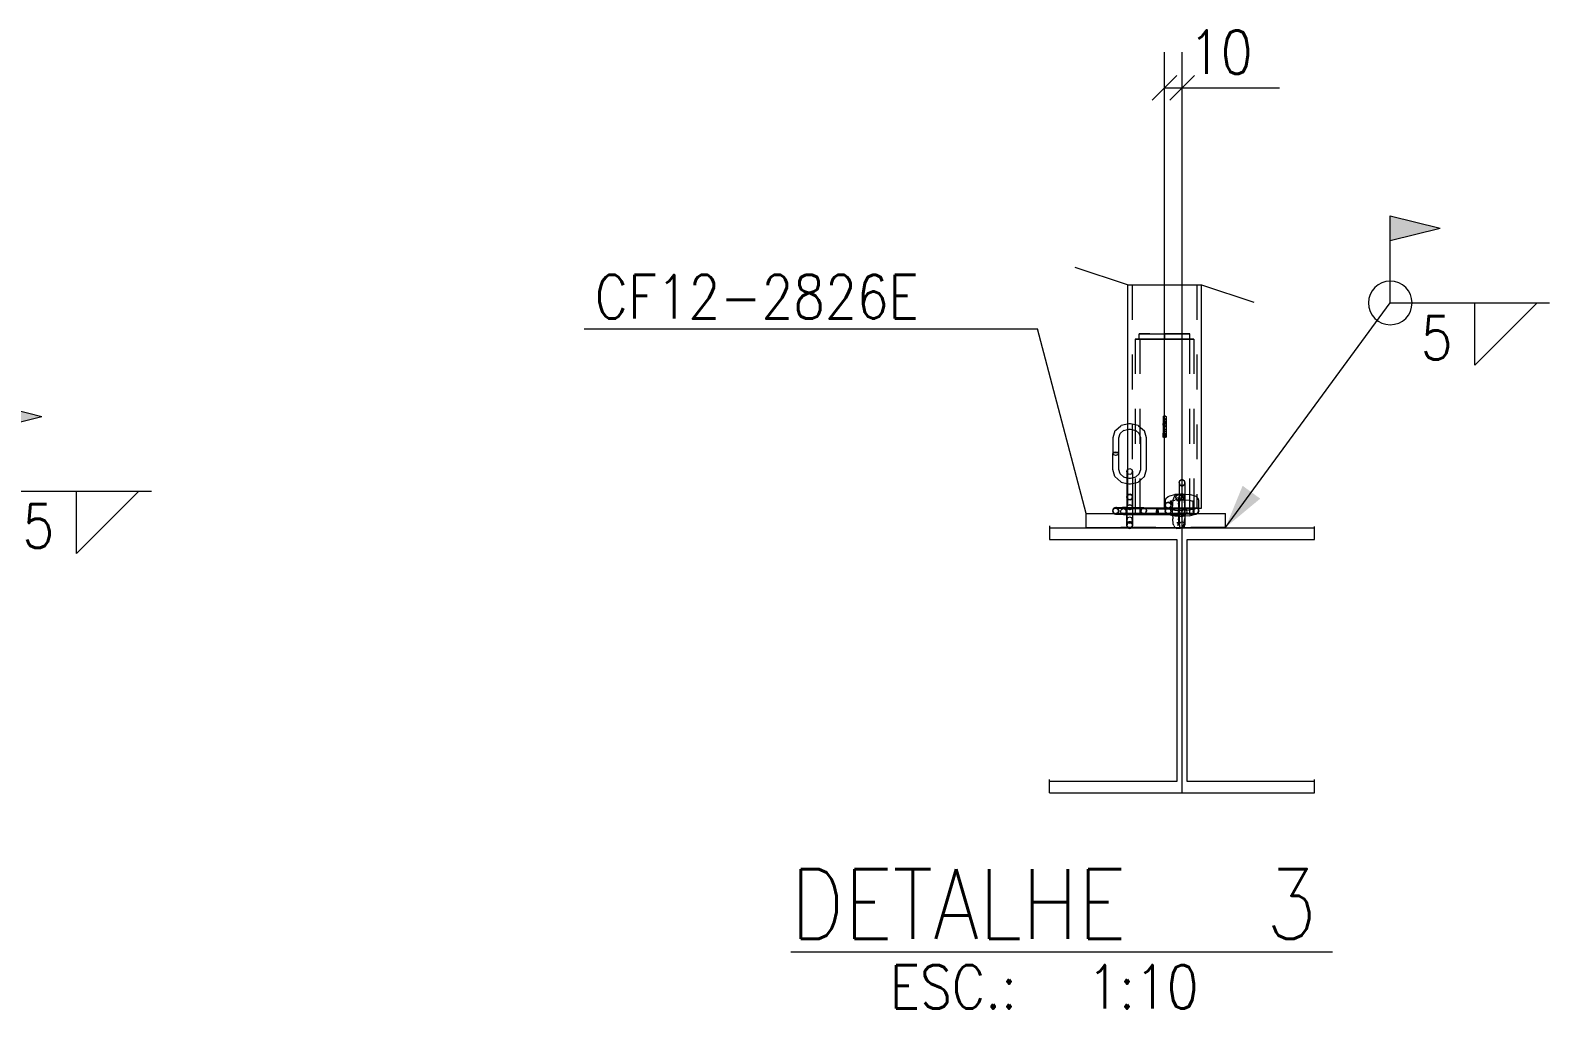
# Model space of a CAD drawing. Header units: millimetres. Extents: x -753 to 90, y 56274 to 56868.
# Drawn here: x -443.7 to -356.6, y 56395 to 56451.1 of the extents above; entities that cross this region are included whole.
import ezdxf

# ---------------------------------------------------------------- set-up
doc = ezdxf.new("R2010")
doc.units = ezdxf.units.MM
doc.linetypes.add('XKITLINE00', pattern=[0])
doc.linetypes.add('XKITLINE02', pattern=[4, 2, -2])
for name, color, linetype, lineweight in [('Cota', 4, 'Continuous', 0), ('Objeto gráfico', 3, 'Continuous', 0), ('Outro tipo de objeto', 7, 'Continuous', 0), ('Peça', 2, 'Continuous', 0), ('Solda', 1, 'Continuous', 0), ('Texto', 7, 'Continuous', 0)]:
    doc.layers.add(name, color=color, linetype=linetype, lineweight=lineweight)
doc.styles.add('ROMANS', font='romans__.ttf')

# ---------------------------------------------------------------- blocks, each defined once
blk = doc.blocks.new('*A2106')
at = {"layer": 'Peça', "color": 4, "linetype": 'XKITLINE00', "lineweight": 0}
for p, q in [((-383.182, 56423.421), (-381.585, 56423.421)), ((-383.182, 56423.411), (-383.182, 56423.421)), ((-383.182, 56423.411), (-383.182, 56423.421)), ((-383.182, 56423.411), (-381.563, 56423.411)), ((-383.182, 56422.611), (-383.182, 56423.411)), ((-376.789, 56423.411), (-375.182, 56423.411)), ((-376.767, 56423.421), (-375.182, 56423.421)), ((-375.182, 56423.411), (-375.182, 56423.421)), ((-375.182, 56423.411), (-375.182, 56423.421)), ((-375.182, 56422.611), (-375.182, 56423.411)), ((-383.182, 56422.611), (-380.802, 56422.611)), ((-380.562, 56422.611), (-378.101, 56422.611)), ((-377.63, 56422.611), (-375.182, 56422.611))]:
    blk.add_line(p, q, dxfattribs=at)
at = {"layer": 'Peça', "color": 7, "linetype": 'XKITLINE02', "lineweight": 0}
for p, q in [((-381.585, 56423.421), (-376.767, 56423.421)), ((-381.563, 56423.411), (-376.789, 56423.411)), ((-375.182, 56422.621), (-383.182, 56422.621)), ((-380.802, 56422.611), (-380.562, 56422.611)), ((-378.101, 56422.611), (-377.63, 56422.611))]:
    blk.add_line(p, q, dxfattribs=at)
blk = doc.blocks.new('*A2107')
at = {"layer": 'Peça', "color": 4, "linetype": 'XKITLINE00', "lineweight": 0}
for p, q in [((-380.803, 56436.528), (-380.803, 56428.555)), ((-376.563, 56423.717), (-376.563, 56436.528)), ((-380.803, 56428.227), (-380.803, 56425.939)), ((-379.793, 56423.715), (-379.494, 56423.714)), ((-379.494, 56423.714), (-378.683, 56423.714)), ((-378.683, 56423.714), (-378.652, 56423.714)), ((-376.712, 56423.716), (-376.563, 56423.717))]:
    blk.add_line(p, q, dxfattribs=at)
at = {"layer": 'Peça', "color": 7, "linetype": 'XKITLINE02', "lineweight": 0}
for p, q in [((-380.538, 56436.528), (-380.538, 56423.717)), ((-376.828, 56436.528), (-376.828, 56423.717)), ((-380.803, 56428.555), (-380.803, 56428.227)), ((-380.803, 56425.939), (-380.803, 56423.717)), ((-380.803, 56423.717), (-380.641, 56423.717)), ((-380.641, 56423.716), (-380.803, 56423.717)), ((-380.641, 56423.717), (-380.182, 56423.718)), ((-380.182, 56423.715), (-380.641, 56423.716)), ((-380.538, 56423.717), (-380.396, 56423.716)), ((-380.396, 56423.717), (-380.538, 56423.717)), ((-379.994, 56423.718), (-380.396, 56423.717)), ((-380.396, 56423.716), (-379.994, 56423.715)), ((-380.182, 56423.718), (-379.494, 56423.719)), ((-380.182, 56423.715), (-379.793, 56423.715)), ((-379.393, 56423.719), (-379.994, 56423.718)), ((-379.994, 56423.715), (-379.393, 56423.715)), ((-379.494, 56423.719), (-378.683, 56423.719)), ((-378.683, 56423.719), (-379.393, 56423.719)), ((-379.393, 56423.715), (-378.683, 56423.714)), ((-377.973, 56423.719), (-378.683, 56423.719)), ((-378.683, 56423.719), (-377.871, 56423.719)), ((-378.683, 56423.714), (-377.973, 56423.715)), ((-378.652, 56423.714), (-377.871, 56423.714)), ((-377.371, 56423.718), (-377.973, 56423.719)), ((-377.973, 56423.715), (-377.371, 56423.715)), ((-377.871, 56423.719), (-377.184, 56423.718)), ((-377.184, 56423.715), (-377.871, 56423.714)), ((-376.969, 56423.717), (-377.371, 56423.718)), ((-377.371, 56423.715), (-376.969, 56423.716)), ((-377.184, 56423.718), (-376.724, 56423.717)), ((-376.724, 56423.716), (-377.184, 56423.715)), ((-376.969, 56423.716), (-376.828, 56423.717)), ((-376.828, 56423.717), (-376.969, 56423.717)), ((-376.724, 56423.717), (-376.563, 56423.717)), ((-376.724, 56423.716), (-376.712, 56423.716))]:
    blk.add_line(p, q, dxfattribs=at)
blk = doc.blocks.new('*A2108')
at = {"layer": 'Peça', "color": 7, "linetype": 'XKITLINE02', "lineweight": 0}
for p, q in [((-380.142, 56433.417), (-380.367, 56433.416)), ((-380.367, 56433.416), (-380.367, 56423.417)), ((-380.367, 56433.416), (-380.142, 56433.415)), ((-379.535, 56433.418), (-380.142, 56433.417)), ((-380.142, 56433.415), (-379.525, 56433.415)), ((-380.107, 56433.416), (-379.916, 56433.417)), ((-380.107, 56433.416), (-380.107, 56423.417)), ((-379.916, 56433.416), (-380.107, 56433.416)), ((-379.916, 56433.417), (-379.395, 56433.418)), ((-379.395, 56433.415), (-379.916, 56433.416)), ((-378.682, 56433.418), (-379.525, 56433.418)), ((-379.525, 56433.415), (-379.494, 56433.415)), ((-379.494, 56433.415), (-378.682, 56433.415)), ((-379.395, 56433.418), (-378.682, 56433.418)), ((-378.682, 56433.415), (-379.395, 56433.415)), ((-378.682, 56433.418), (-377.97, 56433.418)), ((-377.84, 56433.418), (-378.682, 56433.418)), ((-377.97, 56433.415), (-378.682, 56433.415)), ((-378.682, 56433.415), (-377.84, 56433.415)), ((-377.97, 56433.418), (-377.448, 56433.417)), ((-377.448, 56433.416), (-377.97, 56433.415)), ((-377.223, 56433.417), (-377.84, 56433.418)), ((-377.84, 56433.415), (-377.223, 56433.415)), ((-377.448, 56433.417), (-377.257, 56433.416)), ((-377.257, 56433.416), (-377.448, 56433.416)), ((-377.257, 56433.416), (-377.257, 56423.417)), ((-376.997, 56433.416), (-377.223, 56433.417)), ((-377.223, 56433.415), (-377.184, 56433.416)), ((-377.184, 56433.416), (-376.997, 56433.416)), ((-376.997, 56433.416), (-376.997, 56423.417)), ((-380.367, 56423.417), (-380.142, 56423.418)), ((-380.142, 56423.416), (-380.367, 56423.417)), ((-380.142, 56423.418), (-379.525, 56423.418)), ((-379.525, 56423.415), (-380.142, 56423.416)), ((-380.107, 56423.417), (-379.916, 56423.416)), ((-379.916, 56423.417), (-380.107, 56423.417)), ((-379.395, 56423.418), (-379.916, 56423.417)), ((-379.916, 56423.416), (-379.395, 56423.415)), ((-379.525, 56423.418), (-378.682, 56423.419)), ((-378.682, 56423.415), (-379.525, 56423.415)), ((-378.682, 56423.418), (-379.395, 56423.418)), ((-379.395, 56423.415), (-378.682, 56423.415)), ((-378.682, 56423.419), (-377.84, 56423.418)), ((-377.97, 56423.418), (-378.682, 56423.418)), ((-378.682, 56423.415), (-377.97, 56423.415)), ((-377.84, 56423.415), (-378.682, 56423.415)), ((-377.448, 56423.417), (-377.97, 56423.418)), ((-377.97, 56423.415), (-377.448, 56423.416)), ((-377.84, 56423.418), (-377.223, 56423.418)), ((-377.223, 56423.416), (-377.84, 56423.415)), ((-377.448, 56423.416), (-377.257, 56423.417)), ((-377.257, 56423.417), (-377.448, 56423.417)), ((-377.223, 56423.418), (-376.997, 56423.417)), ((-376.997, 56423.417), (-377.223, 56423.416))]:
    blk.add_line(p, q, dxfattribs=at)
blk = doc.blocks.new('*A2109')
at = {"layer": 'Peça', "color": 7, "linetype": 'XKITLINE02', "lineweight": 0}
for p, q in [((-380.061, 56433.717), (-380.132, 56433.716)), ((-380.132, 56433.416), (-380.132, 56433.716)), ((-380.132, 56433.716), (-380.061, 56433.716)), ((-379.855, 56433.717), (-380.061, 56433.717)), ((-380.061, 56433.716), (-379.855, 56433.715)), ((-379.535, 56433.718), (-379.855, 56433.717)), ((-379.855, 56433.715), (-379.535, 56433.715)), ((-379.535, 56433.718), (-379.494, 56433.718)), ((-379.535, 56433.715), (-379.494, 56433.715)), ((-379.494, 56433.718), (-379.13, 56433.718)), ((-379.494, 56433.715), (-379.13, 56433.715)), ((-379.13, 56433.718), (-378.682, 56433.718)), ((-379.13, 56433.715), (-378.682, 56433.715)), ((-378.682, 56433.718), (-378.682, 56433.415)), ((-378.234, 56433.718), (-378.682, 56433.718)), ((-378.682, 56433.715), (-378.234, 56433.715)), ((-377.83, 56433.718), (-378.234, 56433.718)), ((-378.234, 56433.715), (-377.83, 56433.715)), ((-377.509, 56433.717), (-377.83, 56433.718)), ((-377.83, 56433.715), (-377.509, 56433.715)), ((-377.303, 56433.717), (-377.509, 56433.717)), ((-377.509, 56433.715), (-377.303, 56433.716)), ((-377.232, 56433.716), (-377.303, 56433.717)), ((-377.303, 56433.716), (-377.232, 56433.716)), ((-377.232, 56433.416), (-377.232, 56433.716)), ((-380.132, 56433.416), (-380.061, 56433.417)), ((-380.061, 56433.416), (-380.132, 56433.416)), ((-380.061, 56433.417), (-379.855, 56433.417)), ((-379.855, 56433.415), (-380.061, 56433.416)), ((-379.855, 56433.417), (-379.535, 56433.418)), ((-379.535, 56433.415), (-379.855, 56433.415)), ((-379.535, 56433.418), (-379.13, 56433.418)), ((-379.13, 56433.415), (-379.535, 56433.415)), ((-379.13, 56433.418), (-378.682, 56433.418)), ((-378.682, 56433.415), (-379.13, 56433.415)), ((-378.682, 56433.418), (-378.234, 56433.418)), ((-378.234, 56433.415), (-378.682, 56433.415)), ((-378.234, 56433.418), (-377.83, 56433.418)), ((-377.83, 56433.415), (-378.234, 56433.415)), ((-377.83, 56433.418), (-377.509, 56433.417)), ((-377.509, 56433.415), (-377.83, 56433.415)), ((-377.509, 56433.417), (-377.303, 56433.417)), ((-377.303, 56433.416), (-377.509, 56433.415)), ((-377.303, 56433.417), (-377.232, 56433.416)), ((-377.232, 56433.416), (-377.303, 56433.416))]:
    blk.add_line(p, q, dxfattribs=at)
blk = doc.blocks.new('*A2110')
at = {"layer": 'Peça', "color": 4, "linetype": 'XKITLINE00', "lineweight": 0}
for p, q in [((-378.769, 56428.976), (-378.682, 56429.03)), ((-378.769, 56428.976), (-378.769, 56428.015)), ((-378.769, 56428.811), (-378.682, 56428.849)), ((-378.769, 56428.413), (-378.682, 56428.413)), ((-378.682, 56429.03), (-378.596, 56428.976)), ((-378.682, 56428.849), (-378.596, 56428.811)), ((-378.682, 56428.413), (-378.596, 56428.413)), ((-378.596, 56428.976), (-378.596, 56428.015)), ((-378.769, 56427.972), (-378.769, 56428.015)), ((-378.769, 56428.015), (-378.682, 56427.977)), ((-378.769, 56427.894), (-378.769, 56427.972)), ((-378.769, 56427.894), (-378.769, 56427.851)), ((-378.769, 56427.851), (-378.682, 56427.797)), ((-378.596, 56428.015), (-378.682, 56427.977)), ((-378.596, 56427.851), (-378.682, 56427.797)), ((-378.596, 56427.972), (-378.596, 56428.015)), ((-378.596, 56427.894), (-378.596, 56427.972)), ((-378.596, 56427.894), (-378.596, 56427.851))]:
    blk.add_line(p, q, dxfattribs=at)
at = {"layer": 'Peça', "color": 7, "linetype": 'XKITLINE02', "lineweight": 0}
for p, q in [((-378.769, 56428.867), (-378.682, 56428.813)), ((-378.769, 56428.811), (-378.682, 56428.85)), ((-378.769, 56428.735), (-378.682, 56428.697)), ((-378.682, 56428.696), (-378.769, 56428.734)), ((-378.769, 56428.564), (-378.682, 56428.614)), ((-378.682, 56428.414), (-378.769, 56428.464)), ((-378.769, 56428.37), (-378.682, 56428.42)), ((-378.682, 56428.414), (-378.769, 56428.364)), ((-378.682, 56428.413), (-378.769, 56428.413)), ((-378.682, 56428.813), (-378.608, 56428.86)), ((-378.682, 56428.85), (-378.596, 56428.811)), ((-378.596, 56428.734), (-378.682, 56428.696)), ((-378.682, 56428.697), (-378.638, 56428.716)), ((-378.682, 56428.614), (-378.596, 56428.564)), ((-378.596, 56428.464), (-378.682, 56428.414)), ((-378.596, 56428.37), (-378.682, 56428.42)), ((-378.596, 56428.364), (-378.682, 56428.414)), ((-378.596, 56428.413), (-378.682, 56428.413)), ((-378.638, 56428.716), (-378.596, 56428.735)), ((-378.608, 56428.86), (-378.596, 56428.867)), ((-378.769, 56428.37), (-378.769, 56428.37)), ((-378.769, 56428.364), (-378.769, 56428.37)), ((-378.769, 56428.364), (-378.769, 56428.364)), ((-378.769, 56428.27), (-378.682, 56428.22)), ((-378.769, 56428.264), (-378.682, 56428.214)), ((-378.682, 56428.13), (-378.769, 56428.092)), ((-378.769, 56428.093), (-378.729, 56428.11)), ((-378.769, 56428.016), (-378.682, 56427.978)), ((-378.769, 56428.015), (-378.769, 56427.894)), ((-378.769, 56427.959), (-378.716, 56427.992)), ((-378.769, 56427.878), (-378.682, 56427.921)), ((-378.769, 56427.793), (-378.769, 56427.878)), ((-378.769, 56427.793), (-378.769, 56427.851)), ((-378.682, 56427.751), (-378.769, 56427.793)), ((-378.729, 56428.11), (-378.682, 56428.131)), ((-378.716, 56427.992), (-378.682, 56428.013)), ((-378.682, 56428.22), (-378.596, 56428.27)), ((-378.682, 56428.214), (-378.596, 56428.264)), ((-378.682, 56428.131), (-378.596, 56428.093)), ((-378.596, 56428.092), (-378.682, 56428.13)), ((-378.682, 56427.978), (-378.596, 56428.016)), ((-378.682, 56428.013), (-378.596, 56427.959)), ((-378.682, 56427.921), (-378.596, 56427.878)), ((-378.596, 56427.793), (-378.682, 56427.751)), ((-378.596, 56428.37), (-378.596, 56428.37)), ((-378.596, 56428.364), (-378.596, 56428.37)), ((-378.596, 56428.364), (-378.596, 56428.364)), ((-378.596, 56428.015), (-378.596, 56427.894)), ((-378.596, 56427.878), (-378.596, 56427.793)), ((-378.596, 56427.793), (-378.596, 56427.851))]:
    blk.add_line(p, q, dxfattribs=at)
for start, end in [(90, 270), (270, 90)]:
    blk.add_arc((-378.682, 56428.521), 0.1, start, end, dxfattribs=at)
blk = doc.blocks.new('*A2111')
at = {"layer": 'Peça', "color": 7, "linetype": 'XKITLINE02', "lineweight": 0}
for p, q in [((-381.485, 56428.19), (-381.187, 56428.449)), ((-381.187, 56428.449), (-381.162, 56428.471)), ((-380.202, 56428.471), (-380.177, 56428.449)), ((-380.177, 56428.449), (-379.837, 56428.153)), ((-381.528, 56428.153), (-381.485, 56428.19)), ((-381.042, 56428.171), (-381.017, 56428.193)), ((-380.322, 56428.171), (-380.347, 56428.193)), ((-381.602, 56426.775), (-381.652, 56426.834)), ((-381.602, 56426.792), (-381.645, 56426.843)), ((-381.602, 56426.792), (-381.482, 56426.768)), ((-381.482, 56426.75), (-381.602, 56426.775)), ((-381.482, 56426.768), (-381.362, 56426.792)), ((-381.362, 56426.775), (-381.482, 56426.75)), ((-381.362, 56426.792), (-381.32, 56426.843)), ((-381.312, 56426.834), (-381.362, 56426.775)), ((-380.802, 56425.699), (-380.852, 56425.819)), ((-380.852, 56425.819), (-380.852, 56425.753)), ((-380.562, 56425.699), (-380.512, 56425.819)), ((-380.512, 56425.819), (-380.512, 56425.753)), ((-381.233, 56425.681), (-381.017, 56425.493)), ((-381.042, 56425.514), (-381.017, 56425.493)), ((-380.852, 56425.753), (-380.852, 56425.682)), ((-380.852, 56425.47), (-380.722, 56425.44)), ((-380.852, 56425.142), (-380.722, 56425.112)), ((-380.682, 56425.65), (-380.802, 56425.699)), ((-380.722, 56425.44), (-380.682, 56425.44)), ((-380.722, 56425.112), (-380.682, 56425.112)), ((-380.562, 56425.699), (-380.682, 56425.65)), ((-380.682, 56425.44), (-380.642, 56425.44)), ((-380.682, 56425.112), (-380.642, 56425.112)), ((-380.642, 56425.44), (-380.562, 56425.458)), ((-380.642, 56425.112), (-380.562, 56425.131)), ((-380.562, 56425.458), (-380.512, 56425.47)), ((-380.562, 56425.131), (-380.512, 56425.142)), ((-380.512, 56425.753), (-380.512, 56425.682)), ((-380.131, 56425.681), (-380.347, 56425.493)), ((-380.347, 56425.493), (-380.322, 56425.514)), ((-377.852, 56425.079), (-377.852, 56425.064)), ((-377.851, 56425.176), (-377.802, 56425.058)), ((-377.682, 56425.008), (-377.802, 56425.058)), ((-377.562, 56425.058), (-377.682, 56425.008)), ((-377.513, 56425.176), (-377.562, 56425.058)), ((-377.512, 56425.079), (-377.512, 56425.064)), ((-380.827, 56424.314), (-380.85, 56424.37)), ((-380.85, 56424.336), (-380.802, 56424.222)), ((-380.802, 56424.255), (-380.827, 56424.314)), ((-380.682, 56424.205), (-380.802, 56424.255)), ((-380.682, 56424.172), (-380.802, 56424.222)), ((-380.562, 56424.255), (-380.682, 56424.205)), ((-380.562, 56424.222), (-380.682, 56424.172)), ((-380.562, 56424.255), (-380.538, 56424.314)), ((-380.562, 56424.222), (-380.538, 56424.28)), ((-380.538, 56424.314), (-380.515, 56424.37)), ((-380.538, 56424.28), (-380.515, 56424.336)), ((-378.283, 56424.127), (-378.38, 56424.101)), ((-378.38, 56424.101), (-378.312, 56424.122)), ((-378.362, 56424.049), (-378.312, 56424.165)), ((-378.362, 56424.049), (-378.312, 56424.098)), ((-378.312, 56424.122), (-378.276, 56424.133)), ((-378.196, 56424.15), (-378.163, 56424.159)), ((-378.163, 56424.159), (-378.102, 56424.175)), ((-377.722, 56424.201), (-378.102, 56424.175)), ((-378.041, 56424.331), (-377.992, 56424.451)), ((-377.992, 56424.211), (-378.041, 56424.331)), ((-378.039, 56424.331), (-378.03, 56424.353)), ((-378.039, 56424.331), (-377.99, 56424.211)), ((-378.03, 56424.353), (-377.99, 56424.452)), ((-377.992, 56424.451), (-377.872, 56424.501)), ((-377.872, 56424.161), (-377.992, 56424.211)), ((-377.99, 56424.452), (-377.932, 56424.476)), ((-377.99, 56424.211), (-377.918, 56424.181)), ((-377.98, 56424.156), (-377.921, 56424.18)), ((-377.98, 56424.156), (-377.924, 56424.159)), ((-377.932, 56424.476), (-377.87, 56424.501)), ((-377.892, 56424.237), (-377.931, 56424.337)), ((-377.931, 56424.337), (-377.882, 56424.216)), ((-377.924, 56424.159), (-377.872, 56424.161)), ((-377.921, 56424.18), (-377.86, 56424.206)), ((-377.918, 56424.181), (-377.87, 56424.161)), ((-377.87, 56424.032), (-377.892, 56424.237)), ((-377.882, 56424.216), (-377.81, 56424.186)), ((-377.872, 56424.161), (-377.856, 56424.168)), ((-377.87, 56424.161), (-377.856, 56424.167)), ((-377.87, 56424.161), (-377.857, 56424.162)), ((-377.86, 56424.206), (-377.811, 56424.326)), ((-377.852, 56424.802), (-377.852, 56424.784)), ((-377.802, 56424.524), (-377.852, 56424.52)), ((-377.852, 56424.502), (-377.852, 56422.76)), ((-377.852, 56424.37), (-377.82, 56424.448)), ((-377.852, 56424.37), (-377.802, 56424.25)), ((-377.82, 56424.448), (-377.802, 56424.491)), ((-377.81, 56424.186), (-377.762, 56424.167)), ((-377.802, 56424.524), (-377.722, 56424.529)), ((-377.802, 56424.491), (-377.763, 56424.507)), ((-377.802, 56424.25), (-377.682, 56424.2)), ((-377.75, 56424.211), (-377.753, 56424.21)), ((-377.722, 56424.529), (-377.682, 56424.529)), ((-377.722, 56424.201), (-377.679, 56424.201)), ((-377.682, 56424.529), (-377.642, 56424.529)), ((-377.682, 56424.2), (-377.562, 56424.25)), ((-377.679, 56424.201), (-377.642, 56424.201)), ((-377.642, 56424.529), (-377.562, 56424.524)), ((-377.642, 56424.201), (-377.548, 56424.195)), ((-377.562, 56424.524), (-377.512, 56424.52)), ((-377.513, 56424.368), (-377.562, 56424.25)), ((-377.548, 56424.195), (-377.512, 56424.192)), ((-377.512, 56424.37), (-377.512, 56424.365)), ((-377.512, 56424.271), (-377.512, 56424.36)), ((-377.512, 56424.271), (-377.512, 56424.256)), ((-377.088, 56424.133), (-377.031, 56424.116)), ((-377.082, 56424.127), (-377.03, 56424.113)), ((-377.002, 56424.049), (-377.052, 56424.165)), ((-377.052, 56424.098), (-377.002, 56424.049)), ((-377.031, 56424.116), (-376.984, 56424.101)), ((-377.03, 56424.113), (-376.984, 56424.101)), ((-381.646, 56423.567), (-381.602, 56423.461)), ((-381.602, 56423.461), (-381.482, 56423.412)), ((-381.482, 56423.752), (-381.362, 56423.702)), ((-381.482, 56423.718), (-381.425, 56423.694)), ((-381.482, 56423.422), (-381.395, 56423.459)), ((-381.482, 56423.389), (-381.395, 56423.425)), ((-381.482, 56423.422), (-381.38, 56423.424)), ((-381.482, 56423.412), (-381.417, 56423.41)), ((-381.482, 56423.389), (-381.41, 56423.39)), ((-381.425, 56423.694), (-381.362, 56423.668)), ((-381.417, 56423.41), (-381.38, 56423.41)), ((-381.41, 56423.39), (-381.38, 56423.391)), ((-381.395, 56423.459), (-381.362, 56423.472)), ((-381.395, 56423.425), (-381.362, 56423.438)), ((-381.102, 56423.426), (-381.38, 56423.424)), ((-381.38, 56423.41), (-381.102, 56423.408)), ((-381.102, 56423.392), (-381.38, 56423.391)), ((-381.362, 56423.702), (-381.312, 56423.582)), ((-381.362, 56423.668), (-381.312, 56423.548)), ((-381.312, 56423.592), (-381.362, 56423.472)), ((-381.312, 56423.559), (-381.362, 56423.438)), ((-381.312, 56423.587), (-381.312, 56423.592)), ((-381.312, 56423.582), (-381.312, 56423.587)), ((-381.312, 56423.553), (-381.312, 56423.559)), ((-381.312, 56423.548), (-381.312, 56423.553)), ((-381.102, 56423.426), (-380.722, 56423.426)), ((-381.102, 56423.408), (-380.722, 56423.408)), ((-381.102, 56423.392), (-380.722, 56423.393)), ((-381.081, 56423.374), (-380.722, 56423.374)), ((-381.044, 56423.358), (-380.927, 56423.408)), ((-381.042, 56423.698), (-380.926, 56423.648)), ((-381.023, 56423.358), (-380.847, 56423.358)), ((-381.022, 56423.698), (-380.846, 56423.698)), ((-380.879, 56423.528), (-380.927, 56423.408)), ((-380.926, 56423.648), (-380.879, 56423.528)), ((-380.852, 56423.947), (-380.852, 56423.108)), ((-380.802, 56423.88), (-380.852, 56423.781)), ((-380.852, 56423.77), (-380.802, 56423.868)), ((-380.852, 56423.781), (-380.802, 56423.683)), ((-380.802, 56423.672), (-380.852, 56423.77)), ((-380.802, 56423.766), (-380.852, 56423.766)), ((-380.852, 56423.748), (-380.802, 56423.748)), ((-380.802, 56423.732), (-380.852, 56423.732)), ((-380.852, 56423.714), (-380.802, 56423.714)), ((-380.852, 56423.698), (-380.852, 56423.586)), ((-380.802, 56423.158), (-380.852, 56423.038)), ((-380.847, 56423.358), (-380.506, 56423.356)), ((-380.846, 56423.698), (-380.505, 56423.696)), ((-380.682, 56423.92), (-380.802, 56423.88)), ((-380.802, 56423.868), (-380.682, 56423.909)), ((-380.802, 56423.766), (-380.722, 56423.766)), ((-380.802, 56423.748), (-380.722, 56423.748)), ((-380.802, 56423.732), (-380.722, 56423.733)), ((-380.802, 56423.714), (-380.722, 56423.714)), ((-380.802, 56423.683), (-380.682, 56423.643)), ((-380.682, 56423.631), (-380.802, 56423.672)), ((-380.682, 56423.207), (-380.802, 56423.158)), ((-380.722, 56423.766), (-380.642, 56423.766)), ((-380.722, 56423.748), (-380.642, 56423.748)), ((-380.722, 56423.733), (-380.642, 56423.733)), ((-380.722, 56423.714), (-380.682, 56423.714)), ((-380.722, 56423.426), (-380.642, 56423.426)), ((-380.722, 56423.408), (-380.642, 56423.408)), ((-380.722, 56423.393), (-380.642, 56423.393)), ((-380.722, 56423.374), (-380.642, 56423.374)), ((-380.562, 56423.88), (-380.682, 56423.92)), ((-380.682, 56423.909), (-380.562, 56423.868)), ((-380.682, 56423.714), (-380.642, 56423.714)), ((-380.682, 56423.643), (-380.562, 56423.683)), ((-380.562, 56423.672), (-380.682, 56423.631)), ((-380.562, 56423.158), (-380.682, 56423.207)), ((-380.642, 56423.766), (-380.562, 56423.766)), ((-380.642, 56423.748), (-380.562, 56423.748)), ((-380.642, 56423.733), (-380.562, 56423.732)), ((-380.642, 56423.714), (-380.562, 56423.714)), ((-380.642, 56423.426), (-380.262, 56423.426)), ((-380.262, 56423.408), (-380.642, 56423.408)), ((-380.642, 56423.393), (-380.262, 56423.392)), ((-380.262, 56423.374), (-380.642, 56423.374)), ((-380.512, 56423.781), (-380.562, 56423.88)), ((-380.562, 56423.868), (-380.512, 56423.77)), ((-380.512, 56423.77), (-380.562, 56423.672)), ((-380.562, 56423.766), (-380.512, 56423.766)), ((-380.562, 56423.748), (-380.512, 56423.748)), ((-380.562, 56423.683), (-380.529, 56423.748)), ((-380.562, 56423.732), (-380.512, 56423.732)), ((-380.562, 56423.714), (-380.512, 56423.714)), ((-380.512, 56423.038), (-380.562, 56423.158)), ((-380.529, 56423.748), (-380.512, 56423.781)), ((-380.512, 56423.696), (-380.512, 56423.356)), ((-380.506, 56423.356), (-379.097, 56423.351)), ((-380.505, 56423.696), (-379.096, 56423.691)), ((-380.262, 56423.426), (-379.984, 56423.424)), ((-379.984, 56423.41), (-380.262, 56423.408)), ((-380.262, 56423.392), (-379.984, 56423.391)), ((-380.262, 56423.374), (-379.984, 56423.376)), ((-380.002, 56423.702), (-380.052, 56423.582)), ((-380.002, 56423.668), (-380.052, 56423.548)), ((-380.002, 56423.472), (-380.052, 56423.592)), ((-380.052, 56423.592), (-380.052, 56423.582)), ((-380.002, 56423.438), (-380.052, 56423.559)), ((-380.052, 56423.559), (-380.052, 56423.548)), ((-380.002, 56423.702), (-379.939, 56423.728)), ((-379.882, 56423.718), (-380.002, 56423.668)), ((-380.002, 56423.472), (-379.922, 56423.439)), ((-380.002, 56423.438), (-379.922, 56423.405)), ((-379.984, 56423.424), (-379.882, 56423.422)), ((-379.984, 56423.41), (-379.882, 56423.412)), ((-379.984, 56423.391), (-379.882, 56423.389)), ((-379.984, 56423.376), (-379.882, 56423.378)), ((-379.939, 56423.728), (-379.882, 56423.752)), ((-379.922, 56423.439), (-379.882, 56423.422)), ((-379.922, 56423.405), (-379.882, 56423.389)), ((-379.882, 56423.412), (-379.762, 56423.461)), ((-379.882, 56423.378), (-379.762, 56423.428)), ((-379.798, 56423.694), (-379.762, 56423.679)), ((-379.762, 56423.679), (-379.712, 56423.559)), ((-379.762, 56423.461), (-379.712, 56423.582)), ((-379.762, 56423.428), (-379.712, 56423.548)), ((-379.754, 56423.693), (-379.712, 56423.592)), ((-379.712, 56423.592), (-379.712, 56423.582)), ((-379.712, 56423.559), (-379.712, 56423.548)), ((-379.141, 56423.521), (-379.127, 56423.641)), ((-379.128, 56423.401), (-379.141, 56423.521)), ((-379.097, 56423.351), (-379.128, 56423.401)), ((-379.127, 56423.641), (-379.096, 56423.691)), ((-379.108, 56423.641), (-379.121, 56423.521)), ((-379.121, 56423.521), (-379.109, 56423.401)), ((-379.088, 56423.366), (-379.109, 56423.401)), ((-379.108, 56423.641), (-379.086, 56423.675)), ((-379.078, 56423.351), (-378.497, 56423.349)), ((-379.077, 56423.691), (-378.496, 56423.688)), ((-378.602, 56423.772), (-378.652, 56423.888)), ((-378.652, 56423.616), (-378.652, 56423.689)), ((-378.602, 56423.674), (-378.652, 56423.554)), ((-378.637, 56423.58), (-378.652, 56423.616)), ((-378.652, 56423.554), (-378.652, 56423.548)), ((-378.652, 56423.543), (-378.652, 56423.548)), ((-378.602, 56423.423), (-378.652, 56423.543)), ((-378.651, 56423.89), (-378.602, 56423.777)), ((-378.602, 56423.5), (-378.637, 56423.58)), ((-378.602, 56423.777), (-378.482, 56423.729)), ((-378.482, 56423.724), (-378.602, 56423.772)), ((-378.602, 56423.674), (-378.566, 56423.689)), ((-378.602, 56423.5), (-378.485, 56423.384)), ((-378.602, 56423.423), (-378.482, 56423.373)), ((-378.497, 56423.349), (-378.104, 56423.347)), ((-378.496, 56423.688), (-378.188, 56423.687)), ((-378.485, 56423.384), (-378.38, 56423.352)), ((-378.362, 56423.772), (-378.482, 56423.724)), ((-378.482, 56423.729), (-378.419, 56423.755)), ((-378.362, 56423.663), (-378.482, 56423.713)), ((-378.482, 56423.384), (-378.447, 56423.398)), ((-378.482, 56423.384), (-378.38, 56423.386)), ((-378.482, 56423.373), (-378.38, 56423.371)), ((-378.447, 56423.398), (-378.362, 56423.433)), ((-378.419, 56423.755), (-378.362, 56423.777)), ((-378.38, 56423.68), (-378.102, 56423.606)), ((-378.276, 56423.648), (-378.38, 56423.68)), ((-378.38, 56423.386), (-378.102, 56423.387)), ((-378.38, 56423.371), (-378.102, 56423.369)), ((-378.38, 56423.352), (-378.365, 56423.348)), ((-378.313, 56423.89), (-378.362, 56423.777)), ((-378.312, 56423.888), (-378.362, 56423.772)), ((-378.312, 56423.616), (-378.362, 56423.732)), ((-378.312, 56423.543), (-378.362, 56423.663)), ((-378.362, 56423.433), (-378.312, 56423.554)), ((-378.356, 56423.726), (-378.332, 56423.702)), ((-378.332, 56423.702), (-378.276, 56423.648)), ((-378.312, 56423.693), (-378.312, 56423.726)), ((-378.312, 56423.616), (-378.312, 56423.693)), ((-378.312, 56423.554), (-378.312, 56423.548)), ((-378.312, 56423.543), (-378.312, 56423.548)), ((-378.228, 56423.562), (-378.226, 56423.637)), ((-378.228, 56423.482), (-378.228, 56423.562)), ((-378.226, 56423.397), (-378.228, 56423.482)), ((-378.226, 56423.637), (-378.225, 56423.687)), ((-378.226, 56423.397), (-378.224, 56423.347)), ((-378.224, 56423.71), (-378.187, 56423.71)), ((-378.186, 56423.727), (-378.223, 56423.726)), ((-378.223, 56423.31), (-378.102, 56423.278)), ((-378.188, 56423.687), (-377.762, 56423.686)), ((-378.187, 56423.71), (-378.102, 56423.709)), ((-378.186, 56423.727), (-378.102, 56423.727)), ((-378.104, 56423.347), (-378.073, 56423.347)), ((-377.885, 56423.727), (-378.102, 56423.727)), ((-378.102, 56423.709), (-377.886, 56423.709)), ((-378.102, 56423.606), (-377.722, 56423.58)), ((-378.102, 56423.387), (-377.722, 56423.388)), ((-378.102, 56423.369), (-377.722, 56423.369)), ((-378.102, 56423.278), (-377.884, 56423.263)), ((-378.073, 56423.347), (-377.763, 56423.346)), ((-377.886, 56423.686), (-377.89, 56423.562)), ((-377.89, 56423.482), (-377.89, 56423.562)), ((-377.887, 56423.396), (-377.89, 56423.482)), ((-377.887, 56423.396), (-377.886, 56423.346)), ((-377.858, 56423.261), (-377.802, 56423.257)), ((-377.856, 56423.727), (-377.722, 56423.728)), ((-377.854, 56423.417), (-377.856, 56423.346)), ((-377.855, 56423.709), (-377.852, 56423.581)), ((-377.854, 56423.417), (-377.852, 56423.501)), ((-377.802, 56423.688), (-377.852, 56423.568)), ((-377.852, 56423.538), (-377.852, 56423.581)), ((-377.852, 56423.568), (-377.802, 56423.447)), ((-377.852, 56423.501), (-377.852, 56423.538)), ((-377.682, 56423.738), (-377.802, 56423.688)), ((-377.802, 56423.447), (-377.682, 56423.398)), ((-377.802, 56423.257), (-377.722, 56423.252)), ((-377.763, 56423.346), (-377.546, 56423.345)), ((-377.762, 56423.686), (-377.544, 56423.685)), ((-377.722, 56423.728), (-377.682, 56423.728)), ((-377.722, 56423.58), (-377.642, 56423.58)), ((-377.722, 56423.388), (-377.642, 56423.388)), ((-377.722, 56423.369), (-377.642, 56423.369)), ((-377.642, 56423.252), (-377.722, 56423.252)), ((-377.661, 56423.635), (-377.709, 56423.515)), ((-377.709, 56423.515), (-377.662, 56423.395)), ((-377.562, 56423.688), (-377.682, 56423.738)), ((-377.682, 56423.728), (-377.642, 56423.728)), ((-377.682, 56423.398), (-377.562, 56423.447)), ((-377.662, 56423.395), (-377.546, 56423.345)), ((-377.544, 56423.685), (-377.661, 56423.635)), ((-377.642, 56423.728), (-377.562, 56423.727)), ((-377.262, 56423.606), (-377.642, 56423.58)), ((-377.642, 56423.388), (-377.262, 56423.387)), ((-377.642, 56423.369), (-377.601, 56423.369)), ((-377.512, 56423.261), (-377.642, 56423.252)), ((-377.488, 56423.369), (-377.601, 56423.369)), ((-377.562, 56423.727), (-377.512, 56423.727)), ((-377.512, 56423.568), (-377.562, 56423.688)), ((-377.562, 56423.447), (-377.512, 56423.568)), ((-377.516, 56423.672), (-377.517, 56423.709)), ((-377.516, 56423.394), (-377.517, 56423.357)), ((-377.514, 56423.581), (-377.516, 56423.672)), ((-377.516, 56423.394), (-377.514, 56423.501)), ((-377.514, 56423.538), (-377.514, 56423.581)), ((-377.514, 56423.501), (-377.514, 56423.538)), ((-377.512, 56423.671), (-377.512, 56423.709)), ((-377.512, 56423.709), (-377.512, 56423.394)), ((-377.512, 56423.596), (-377.512, 56423.671)), ((-377.512, 56423.516), (-377.512, 56423.596)), ((-377.512, 56423.359), (-377.512, 56423.418)), ((-377.512, 56423.394), (-377.512, 56423.359)), ((-376.984, 56423.68), (-377.262, 56423.606)), ((-377.262, 56423.387), (-377.241, 56423.387)), ((-377.241, 56423.387), (-376.984, 56423.386)), ((-377.088, 56423.648), (-377.033, 56423.702)), ((-377.088, 56423.648), (-377.002, 56423.674)), ((-377.002, 56423.732), (-377.052, 56423.616)), ((-377.052, 56423.693), (-377.052, 56423.726)), ((-377.052, 56423.616), (-377.052, 56423.693)), ((-377.002, 56423.663), (-377.052, 56423.543)), ((-377.002, 56423.433), (-377.052, 56423.554)), ((-377.052, 56423.543), (-377.052, 56423.554)), ((-377.033, 56423.702), (-377.009, 56423.726)), ((-377.002, 56423.663), (-376.939, 56423.689)), ((-377.002, 56423.674), (-376.984, 56423.68)), ((-377.002, 56423.433), (-376.922, 56423.4)), ((-376.984, 56423.386), (-376.954, 56423.385)), ((-376.954, 56423.385), (-376.882, 56423.384)), ((-376.939, 56423.689), (-376.882, 56423.713)), ((-376.922, 56423.4), (-376.882, 56423.384)), ((-376.919, 56423.372), (-376.88, 56423.384)), ((-376.88, 56423.384), (-376.762, 56423.5)), ((-376.762, 56423.5), (-376.744, 56423.542)), ((-376.744, 56423.542), (-376.728, 56423.58)), ((-380.852, 56423.038), (-380.852, 56423.105)), ((-380.802, 56422.919), (-380.852, 56423.038)), ((-380.852, 56422.765), (-380.802, 56422.885)), ((-380.802, 56422.851), (-380.852, 56422.731)), ((-380.852, 56422.831), (-380.852, 56422.742)), ((-380.802, 56422.644), (-380.852, 56422.765)), ((-380.852, 56422.736), (-380.852, 56422.742)), ((-380.802, 56422.885), (-380.682, 56422.935)), ((-380.802, 56422.919), (-380.682, 56422.869)), ((-380.682, 56422.901), (-380.802, 56422.851)), ((-380.682, 56422.595), (-380.802, 56422.644)), ((-380.758, 56422.592), (-380.682, 56422.561)), ((-380.682, 56422.935), (-380.562, 56422.885)), ((-380.682, 56422.869), (-380.562, 56422.919)), ((-380.682, 56422.901), (-380.562, 56422.851)), ((-380.562, 56422.644), (-380.682, 56422.595)), ((-380.682, 56422.561), (-380.606, 56422.592)), ((-380.562, 56422.919), (-380.512, 56423.038)), ((-380.562, 56422.885), (-380.512, 56422.765)), ((-380.562, 56422.851), (-380.512, 56422.731)), ((-380.512, 56422.765), (-380.562, 56422.644)), ((-380.512, 56423.038), (-380.512, 56423.105)), ((-378.148, 56422.726), (-378.188, 56422.826)), ((-378.148, 56422.726), (-378.099, 56422.606)), ((-378.067, 56422.592), (-377.979, 56422.556)), ((-377.979, 56422.896), (-377.924, 56422.899)), ((-377.979, 56422.896), (-377.921, 56422.872)), ((-377.979, 56422.556), (-377.762, 56422.567)), ((-377.931, 56422.737), (-377.881, 56422.857)), ((-377.931, 56422.737), (-377.912, 56422.785)), ((-377.924, 56422.899), (-377.858, 56422.902)), ((-377.921, 56422.872), (-377.86, 56422.846)), ((-377.912, 56422.785), (-377.891, 56422.841)), ((-377.891, 56422.841), (-377.885, 56422.901)), ((-377.871, 56423.03), (-377.885, 56422.901)), ((-377.881, 56422.857), (-377.762, 56422.907)), ((-377.81, 56422.726), (-377.86, 56422.846)), ((-377.852, 56422.859), (-377.852, 56422.902)), ((-377.852, 56422.846), (-377.852, 56422.859)), ((-377.852, 56422.76), (-377.816, 56422.848)), ((-377.852, 56422.76), (-377.852, 56422.846)), ((-377.852, 56422.76), (-377.802, 56422.639)), ((-377.816, 56422.848), (-377.802, 56422.88)), ((-377.682, 56422.93), (-377.802, 56422.88)), ((-377.802, 56422.639), (-377.736, 56422.612)), ((-377.762, 56422.567), (-377.7, 56422.592)), ((-377.736, 56422.612), (-377.695, 56422.595)), ((-377.689, 56422.592), (-377.682, 56422.59)), ((-377.562, 56422.88), (-377.682, 56422.93)), ((-377.682, 56422.59), (-377.675, 56422.592)), ((-377.512, 56422.76), (-377.562, 56422.88))]:
    blk.add_line(p, q, dxfattribs=at)
at = {"layer": 'Peça', "color": 4, "linetype": 'XKITLINE00', "lineweight": 0}
for p, q in [((-381.162, 56428.471), (-380.722, 56428.574)), ((-380.722, 56428.574), (-380.642, 56428.574)), ((-380.642, 56428.574), (-380.202, 56428.471)), ((-381.528, 56428.153), (-381.652, 56427.748)), ((-381.652, 56427.748), (-381.652, 56426.851)), ((-381.312, 56427.748), (-381.233, 56428.005)), ((-381.312, 56426.851), (-381.312, 56427.748)), ((-381.017, 56428.193), (-381.233, 56428.005)), ((-381.042, 56428.171), (-380.722, 56428.246)), ((-380.722, 56428.246), (-380.642, 56428.246)), ((-380.642, 56428.246), (-380.322, 56428.171)), ((-380.347, 56428.193), (-380.131, 56428.005)), ((-380.052, 56427.748), (-380.131, 56428.005)), ((-380.052, 56425.937), (-380.052, 56427.748)), ((-379.712, 56427.748), (-379.837, 56428.153)), ((-379.712, 56425.937), (-379.712, 56427.748)), ((-381.602, 56426.911), (-381.652, 56426.851)), ((-381.652, 56426.834), (-381.602, 56426.893)), ((-381.645, 56426.843), (-381.652, 56426.851)), ((-381.652, 56425.937), (-381.652, 56426.834)), ((-381.482, 56426.935), (-381.602, 56426.911)), ((-381.602, 56426.893), (-381.482, 56426.918)), ((-381.362, 56426.911), (-381.482, 56426.935)), ((-381.482, 56426.918), (-381.362, 56426.893)), ((-381.312, 56426.851), (-381.362, 56426.911)), ((-381.362, 56426.893), (-381.312, 56426.834)), ((-381.32, 56426.843), (-381.312, 56426.851)), ((-381.312, 56425.937), (-381.312, 56426.834)), ((-381.528, 56425.533), (-381.652, 56425.937)), ((-381.233, 56425.681), (-381.312, 56425.937)), ((-380.852, 56425.819), (-380.802, 56425.939)), ((-380.852, 56425.819), (-380.852, 56424.375)), ((-380.802, 56425.939), (-380.682, 56425.988)), ((-380.682, 56425.988), (-380.562, 56425.939)), ((-380.562, 56425.939), (-380.512, 56425.819)), ((-380.512, 56425.819), (-380.512, 56423.696)), ((-380.131, 56425.681), (-380.052, 56425.937)), ((-379.837, 56425.533), (-379.712, 56425.937)), ((-381.528, 56425.533), (-381.187, 56425.236)), ((-381.187, 56425.236), (-381.162, 56425.215)), ((-381.162, 56425.215), (-380.852, 56425.142)), ((-381.042, 56425.514), (-380.852, 56425.47)), ((-380.512, 56425.47), (-380.322, 56425.514)), ((-380.512, 56425.142), (-380.202, 56425.215)), ((-380.177, 56425.236), (-380.202, 56425.215)), ((-379.837, 56425.533), (-380.177, 56425.236)), ((-377.852, 56425.178), (-377.802, 56425.299)), ((-377.852, 56425.178), (-377.852, 56424.502)), ((-377.852, 56425.178), (-377.851, 56425.176)), ((-377.802, 56425.299), (-377.682, 56425.348)), ((-377.682, 56425.348), (-377.562, 56425.299)), ((-377.562, 56425.299), (-377.512, 56425.178)), ((-377.512, 56425.178), (-377.513, 56425.176)), ((-377.512, 56425.178), (-377.512, 56424.404)), ((-380.852, 56424.375), (-380.802, 56424.496)), ((-380.852, 56424.342), (-380.802, 56424.462)), ((-380.852, 56424.375), (-380.852, 56424.365)), ((-380.85, 56424.37), (-380.852, 56424.375)), ((-380.852, 56424.365), (-380.852, 56424.375)), ((-380.852, 56424.365), (-380.852, 56424.342)), ((-380.852, 56424.342), (-380.852, 56424.331)), ((-380.852, 56424.342), (-380.85, 56424.336)), ((-380.852, 56424.342), (-380.852, 56423.698)), ((-380.802, 56424.496), (-380.682, 56424.545)), ((-380.802, 56424.462), (-380.682, 56424.512)), ((-380.682, 56424.545), (-380.562, 56424.496)), ((-380.682, 56424.512), (-380.562, 56424.462)), ((-380.512, 56424.375), (-380.562, 56424.496)), ((-380.562, 56424.462), (-380.512, 56424.342)), ((-380.515, 56424.37), (-380.512, 56424.375)), ((-380.515, 56424.336), (-380.512, 56424.342)), ((-378.602, 56424.281), (-378.652, 56424.165)), ((-378.652, 56424.165), (-378.652, 56423.893)), ((-378.602, 56424.281), (-378.485, 56424.397)), ((-378.482, 56424.057), (-378.602, 56424.009)), ((-378.602, 56424.004), (-378.482, 56424.052)), ((-378.485, 56424.397), (-378.38, 56424.429)), ((-378.362, 56424.009), (-378.482, 56424.057)), ((-378.482, 56424.052), (-378.362, 56424.004)), ((-378.38, 56424.429), (-378.102, 56424.502)), ((-378.312, 56424.165), (-378.312, 56423.893)), ((-378.312, 56424.098), (-378.276, 56424.133)), ((-378.196, 56424.15), (-378.283, 56424.127)), ((-378.218, 56423.942), (-378.189, 56424.222)), ((-378.149, 56424.326), (-378.189, 56424.222)), ((-378.099, 56424.446), (-378.149, 56424.326)), ((-377.852, 56424.52), (-378.102, 56424.502)), ((-377.98, 56424.496), (-378.099, 56424.446)), ((-377.98, 56424.496), (-377.872, 56424.501)), ((-377.879, 56423.942), (-377.85, 56424.222)), ((-377.872, 56424.501), (-377.753, 56424.451)), ((-377.762, 56424.507), (-377.87, 56424.501)), ((-377.751, 56424.452), (-377.87, 56424.501)), ((-377.862, 56423.96), (-377.87, 56424.032)), ((-377.857, 56424.162), (-377.762, 56424.167)), ((-377.856, 56424.168), (-377.753, 56424.211)), ((-377.753, 56424.21), (-377.856, 56424.167)), ((-377.811, 56424.326), (-377.85, 56424.222)), ((-377.763, 56424.507), (-377.682, 56424.54)), ((-377.643, 56424.457), (-377.762, 56424.507)), ((-377.753, 56424.451), (-377.703, 56424.331)), ((-377.703, 56424.331), (-377.753, 56424.211)), ((-377.701, 56424.331), (-377.751, 56424.452)), ((-377.75, 56424.211), (-377.701, 56424.331)), ((-377.562, 56424.491), (-377.682, 56424.54)), ((-377.593, 56424.337), (-377.643, 56424.457)), ((-377.554, 56424.237), (-377.593, 56424.337)), ((-377.512, 56424.37), (-377.562, 56424.491)), ((-377.524, 56423.96), (-377.554, 56424.237)), ((-377.512, 56424.37), (-377.513, 56424.368)), ((-377.512, 56424.52), (-377.262, 56424.502)), ((-377.512, 56424.404), (-377.512, 56424.37)), ((-377.512, 56424.36), (-377.512, 56424.37)), ((-377.512, 56424.365), (-377.512, 56424.37)), ((-377.512, 56424.365), (-377.512, 56423.709)), ((-377.512, 56424.192), (-377.262, 56424.175)), ((-376.984, 56424.429), (-377.262, 56424.502)), ((-377.262, 56424.175), (-377.082, 56424.127)), ((-377.088, 56424.133), (-377.052, 56424.098)), ((-377.052, 56423.726), (-377.052, 56424.165)), ((-376.88, 56424.397), (-376.984, 56424.429)), ((-376.762, 56424.281), (-376.88, 56424.397)), ((-376.712, 56424.165), (-376.762, 56424.281)), ((-376.712, 56423.616), (-376.712, 56424.165)), ((-381.602, 56423.713), (-381.652, 56423.592)), ((-381.652, 56423.559), (-381.602, 56423.679)), ((-381.652, 56423.592), (-381.652, 56423.587)), ((-381.652, 56423.582), (-381.652, 56423.587)), ((-381.652, 56423.582), (-381.646, 56423.567)), ((-381.652, 56423.553), (-381.652, 56423.559)), ((-381.652, 56423.548), (-381.652, 56423.553)), ((-381.602, 56423.428), (-381.652, 56423.548)), ((-381.602, 56423.713), (-381.482, 56423.762)), ((-381.602, 56423.679), (-381.482, 56423.729)), ((-381.482, 56423.378), (-381.602, 56423.428)), ((-381.482, 56423.762), (-381.38, 56423.764)), ((-381.482, 56423.752), (-381.38, 56423.75)), ((-381.482, 56423.729), (-381.38, 56423.731)), ((-381.38, 56423.716), (-381.482, 56423.718)), ((-381.482, 56423.378), (-381.38, 56423.376)), ((-381.38, 56423.764), (-381.102, 56423.766)), ((-381.38, 56423.75), (-381.102, 56423.748)), ((-381.38, 56423.731), (-381.102, 56423.732)), ((-381.38, 56423.716), (-381.102, 56423.714)), ((-381.38, 56423.376), (-381.102, 56423.374)), ((-381.207, 56423.529), (-381.159, 56423.649)), ((-381.16, 56423.409), (-381.207, 56423.529)), ((-381.044, 56423.358), (-381.16, 56423.409)), ((-381.159, 56423.649), (-381.042, 56423.698)), ((-380.852, 56423.766), (-381.102, 56423.766)), ((-381.102, 56423.748), (-380.852, 56423.748)), ((-380.852, 56423.732), (-381.102, 56423.732)), ((-381.102, 56423.714), (-380.852, 56423.714)), ((-381.102, 56423.374), (-381.081, 56423.374)), ((-381.044, 56423.358), (-380.826, 56423.357)), ((-381.044, 56423.358), (-381.023, 56423.358)), ((-381.042, 56423.698), (-380.825, 56423.697)), ((-381.042, 56423.698), (-381.022, 56423.698)), ((-380.852, 56422.731), (-380.852, 56423.358)), ((-380.826, 56423.357), (-380.486, 56423.356)), ((-380.825, 56423.697), (-380.484, 56423.696)), ((-380.512, 56423.766), (-380.262, 56423.766)), ((-380.512, 56423.748), (-380.262, 56423.748)), ((-380.512, 56423.732), (-380.262, 56423.732)), ((-380.512, 56423.714), (-380.262, 56423.714)), ((-380.512, 56423.356), (-380.512, 56422.731)), ((-380.486, 56423.356), (-380.092, 56423.355)), ((-380.484, 56423.696), (-380.091, 56423.695)), ((-380.262, 56423.766), (-379.984, 56423.764)), ((-380.262, 56423.748), (-379.984, 56423.75)), ((-380.262, 56423.732), (-379.984, 56423.731)), ((-380.262, 56423.714), (-379.984, 56423.716)), ((-380.092, 56423.355), (-379.097, 56423.351)), ((-380.091, 56423.695), (-379.096, 56423.691)), ((-379.984, 56423.764), (-379.882, 56423.762)), ((-379.984, 56423.75), (-379.882, 56423.752)), ((-379.984, 56423.731), (-379.882, 56423.729)), ((-379.984, 56423.716), (-379.882, 56423.718)), ((-379.882, 56423.762), (-379.762, 56423.713)), ((-379.882, 56423.729), (-379.798, 56423.694)), ((-379.762, 56423.713), (-379.754, 56423.693)), ((-379.066, 56423.4), (-379.097, 56423.351)), ((-379.097, 56423.351), (-379.078, 56423.351)), ((-379.096, 56423.691), (-379.077, 56423.691)), ((-379.096, 56423.691), (-379.065, 56423.641)), ((-379.078, 56423.351), (-379.088, 56423.366)), ((-379.086, 56423.675), (-379.077, 56423.691)), ((-379.078, 56423.351), (-379.047, 56423.4)), ((-378.083, 56423.347), (-379.078, 56423.351)), ((-379.077, 56423.691), (-378.082, 56423.687)), ((-379.046, 56423.641), (-379.077, 56423.691)), ((-379.053, 56423.521), (-379.066, 56423.4)), ((-379.065, 56423.641), (-379.053, 56423.521)), ((-379.047, 56423.4), (-379.033, 56423.52)), ((-379.033, 56423.52), (-379.046, 56423.641)), ((-378.602, 56424.009), (-378.652, 56423.893)), ((-378.652, 56423.888), (-378.602, 56424.004)), ((-378.652, 56423.893), (-378.651, 56423.89)), ((-378.652, 56423.689), (-378.652, 56423.888)), ((-378.566, 56423.689), (-378.482, 56423.724)), ((-378.482, 56423.724), (-378.38, 56423.726)), ((-378.482, 56423.713), (-378.38, 56423.711)), ((-378.223, 56423.726), (-378.38, 56423.726)), ((-378.38, 56423.711), (-378.224, 56423.71)), ((-378.365, 56423.348), (-378.223, 56423.31)), ((-378.312, 56423.893), (-378.362, 56424.009)), ((-378.362, 56424.004), (-378.312, 56423.888)), ((-378.362, 56423.732), (-378.356, 56423.726)), ((-378.312, 56423.893), (-378.313, 56423.89)), ((-378.312, 56423.726), (-378.312, 56423.888)), ((-378.225, 56423.687), (-378.218, 56423.942)), ((-378.224, 56423.347), (-378.217, 56423.102)), ((-377.742, 56423.345), (-378.083, 56423.347)), ((-377.741, 56423.685), (-378.082, 56423.687)), ((-377.879, 56423.942), (-377.886, 56423.686)), ((-377.886, 56423.709), (-377.722, 56423.709)), ((-377.886, 56423.346), (-377.879, 56423.102)), ((-377.856, 56423.727), (-377.885, 56423.727)), ((-377.884, 56423.263), (-377.858, 56423.261)), ((-377.862, 56423.96), (-377.855, 56423.709)), ((-377.856, 56423.346), (-377.862, 56423.12)), ((-377.742, 56423.345), (-377.546, 56423.345)), ((-377.544, 56423.685), (-377.741, 56423.685)), ((-377.722, 56423.709), (-377.642, 56423.709)), ((-377.642, 56423.709), (-377.262, 56423.709)), ((-377.546, 56423.345), (-377.429, 56423.394)), ((-377.544, 56423.685), (-377.428, 56423.634)), ((-377.517, 56423.709), (-377.524, 56423.96)), ((-377.517, 56423.357), (-377.524, 56423.12)), ((-377.512, 56423.727), (-377.262, 56423.727)), ((-377.512, 56423.359), (-377.512, 56422.76)), ((-377.262, 56423.278), (-377.512, 56423.261)), ((-377.262, 56423.369), (-377.488, 56423.369)), ((-377.429, 56423.394), (-377.381, 56423.514)), ((-377.381, 56423.514), (-377.428, 56423.634)), ((-377.262, 56423.727), (-376.984, 56423.726)), ((-377.262, 56423.709), (-376.984, 56423.711)), ((-377.262, 56423.369), (-376.984, 56423.371)), ((-377.262, 56423.278), (-376.984, 56423.352)), ((-377.009, 56423.726), (-377.002, 56423.732)), ((-376.984, 56423.726), (-376.882, 56423.724)), ((-376.984, 56423.711), (-376.882, 56423.713)), ((-376.984, 56423.371), (-376.882, 56423.373)), ((-376.984, 56423.352), (-376.919, 56423.372)), ((-376.882, 56423.724), (-376.762, 56423.674)), ((-376.882, 56423.373), (-376.762, 56423.423)), ((-376.762, 56423.674), (-376.712, 56423.554)), ((-376.762, 56423.423), (-376.712, 56423.543)), ((-376.728, 56423.58), (-376.712, 56423.616)), ((-376.712, 56423.543), (-376.712, 56423.554)), ((-380.802, 56422.611), (-380.852, 56422.731)), ((-380.802, 56422.611), (-380.758, 56422.592)), ((-380.606, 56422.592), (-380.562, 56422.611)), ((-380.512, 56422.731), (-380.562, 56422.611)), ((-378.188, 56422.826), (-378.217, 56423.102)), ((-378.099, 56422.606), (-378.067, 56422.592)), ((-377.85, 56422.826), (-377.879, 56423.102)), ((-377.862, 56423.12), (-377.871, 56423.03)), ((-377.858, 56422.902), (-377.762, 56422.907)), ((-377.81, 56422.726), (-377.85, 56422.826)), ((-377.7, 56422.592), (-377.642, 56422.616)), ((-377.695, 56422.595), (-377.689, 56422.592)), ((-377.675, 56422.592), (-377.562, 56422.639)), ((-377.642, 56422.616), (-377.593, 56422.737)), ((-377.593, 56422.737), (-377.553, 56422.84)), ((-377.562, 56422.639), (-377.512, 56422.76)), ((-377.553, 56422.84), (-377.524, 56423.12))]:
    blk.add_line(p, q, dxfattribs=at)
for centre, start, end in [((-377.682, 56425.173), 359.09075, 180.90927), ((-377.682, 56425.173), 359.07304, 180.92698), ((-377.682, 56424.365), 359.09075, 118.05504), ((-377.682, 56424.365), 359.07304, 118.10388), ((-381.482, 56423.587), 85.1831, 180.92704), ((-381.482, 56423.587), 85.27755, 180.90912), ((-381.482, 56423.553), 85.1831, 180.92704), ((-381.482, 56423.553), 85.27755, 180.90912), ((-378.482, 56423.548), 85.27755, 116.74896), ((-378.482, 56423.548), 85.18308, 116.84671)]:
    blk.add_arc(centre, 0.17, start, end, dxfattribs=at)
at = {"layer": 'Peça', "color": 7, "linetype": 'XKITLINE02', "lineweight": 0}
for centre, start, end in [((-377.682, 56425.173), 180.90927, 359.09075), ((-377.682, 56425.173), 180.92698, 359.07304), ((-377.682, 56424.365), 118.05504, 359.09075), ((-377.682, 56424.365), 118.10388, 359.07304), ((-381.482, 56423.587), 180.92704, 85.1831), ((-381.482, 56423.587), 180.90912, 85.27755), ((-381.482, 56423.553), 180.92704, 85.1831), ((-381.482, 56423.553), 180.90912, 85.27755), ((-378.482, 56423.548), 116.74896, 85.27755), ((-378.482, 56423.548), 116.84671, 85.18308), ((-380.682, 56422.77), 90, 270), ((-380.682, 56422.77), 44.99961, 224.99961), ((-380.682, 56422.736), 90, 270), ((-380.682, 56422.736), 44.99961, 224.99961), ((-380.682, 56422.77), 224.99961, 44.99961), ((-380.682, 56422.736), 224.99961, 44.99961), ((-380.682, 56422.77), 270, 90), ((-380.682, 56422.736), 270, 90)]:
    blk.add_arc(centre, 0.17, start, end, dxfattribs=at)
blk = doc.blocks.new('*A2112')
at = {"layer": 'Peça', "color": 1, "linetype": 'XKITLINE00', "lineweight": 0}
for p, q in [((-385.282, 56422.709), (-385.282, 56421.932)), ((-385.282, 56422.592), (-370.082, 56422.592)), ((-370.082, 56421.932), (-370.082, 56422.661)), ((-385.282, 56421.932), (-377.972, 56421.932)), ((-377.972, 56421.932), (-377.972, 56408.052)), ((-377.392, 56408.052), (-377.392, 56421.932)), ((-377.392, 56421.932), (-370.082, 56421.932)), ((-385.282, 56407.392), (-385.282, 56408.169)), ((-377.972, 56408.052), (-385.282, 56408.052)), ((-370.082, 56408.052), (-377.392, 56408.052)), ((-370.082, 56407.392), (-370.082, 56408.169)), ((-385.282, 56407.392), (-370.082, 56407.392))]:
    blk.add_line(p, q, dxfattribs=at)
blk = doc.blocks.new('*A2113')
at = {"layer": 'Outro tipo de objeto', "color": 1, "linetype": 'XKITLINE00', "lineweight": 0}
blk.add_line((-400.108, 56398.276), (-369.055, 56398.276), dxfattribs=at)
at = {"layer": 'Outro tipo de objeto', "color": 1, "style": 'ROMANS', "width": 0.85}
for s, p in [('DETALHE', (-400.108, 56399.026)), ('3', (-372.871, 56399.026))]:
    blk.add_text(s, height=4, dxfattribs=at).set_placement(p)
at = {"layer": 'Outro tipo de objeto', "color": 3, "style": 'ROMANS', "width": 0.85}
for s, p in [('ESC.:', (-394.428, 56395.026)), ('1:10', (-383.111, 56395.026))]:
    blk.add_text(s, height=2.5, dxfattribs=at).set_placement(p)
blk = doc.blocks.new('*A2134')
at = {"layer": 'Objeto gráfico', "color": 7, "linetype": 'XKITLINE00', "lineweight": 0}
for p, q in [((-380.803, 56436.528), (-383.803, 56437.528)), ((-380.803, 56436.528), (-376.563, 56436.528)), ((-376.563, 56436.528), (-373.563, 56435.528))]:
    blk.add_line(p, q, dxfattribs=at)
blk = doc.blocks.new('*A2209')
at = {"layer": 'Cota', "color": 7, "linetype": 'XKITLINE00', "lineweight": 0}
for p, q in [((-378.683, 56423.717), (-378.683, 56449.867)), ((-377.682, 56407.392), (-377.682, 56449.867)), ((-377.976, 56448.524), (-379.39, 56447.11)), ((-376.975, 56448.524), (-378.389, 56447.11)), ((-378.683, 56447.817), (-377.682, 56447.817)), ((-377.682, 56447.817), (-372.099, 56447.817)), ((-377.682, 56447.817), (-372.099, 56447.817))]:
    blk.add_line(p, q, dxfattribs=at)
at = {"layer": 'Cota', "color": 3}
for p in [(-378.683, 56447.817), (-377.682, 56447.817)]:
    blk.add_point(p, dxfattribs=at)
at = {"layer": 'Cota', "color": 3, "style": 'ROMANS', "width": 0.85}
blk.add_text('10', height=2.5, dxfattribs=at).set_placement((-377.276, 56448.617))
blk = doc.blocks.new('*A2210')
at = {"layer": 'Solda'}
for color, points in [(3, [(-362.888, 56439.775), (-365.745, 56439.061), (-365.745, 56440.489)]), (7, [(-375.182, 56422.621), (-374.208, 56425.006), (-373.2, 56424.267)])]:
    blk.add_hatch(color=color, dxfattribs=at).paths.add_polyline_path(points, flags=17)
at = {"layer": 'Solda', "color": 3, "linetype": 'XKITLINE00', "lineweight": 0}
for p, q in [((-365.745, 56435.489), (-365.745, 56440.489)), ((-365.745, 56440.489), (-362.888, 56439.775)), ((-365.745, 56439.061), (-362.888, 56439.775)), ((-360.896, 56435.489), (-357.324, 56435.489)), ((-357.324, 56435.489), (-360.896, 56431.918)), ((-360.896, 56431.918), (-360.896, 56435.489))]:
    blk.add_line(p, q, dxfattribs=at)
at = {"layer": 'Solda', "color": 7, "linetype": 'XKITLINE00', "lineweight": 0}
for p, q in [((-375.182, 56422.621), (-365.745, 56435.489)), ((-365.745, 56435.489), (-356.61, 56435.489))]:
    blk.add_line(p, q, dxfattribs=at)
at = {"layer": 'Solda', "color": 3, "linetype": 'XKITLINE00', "lineweight": 0}
for start, end in [(90, 270), (270, 90)]:
    blk.add_arc((-365.745, 56435.489), 1.25, start, end, dxfattribs=at)
at = {"layer": 'Solda', "color": 3, "style": 'ROMANS', "width": 0.85}
blk.add_text('5', height=2.5, dxfattribs=at).set_placement((-363.995, 56432.239))
blk = doc.blocks.new('*A2211')
at = {"layer": 'Texto', "color": 7, "linetype": 'XKITLINE00', "lineweight": 0}
for p in [(-411.952, 56433.995), (-383.182, 56423.421)]:
    blk.add_line(p, (-385.962, 56433.995), dxfattribs=at)
at = {"layer": 'Texto', "color": 4, "style": 'ROMANS', "width": 0.85}
blk.add_text('CF12-2826E', height=2.5, dxfattribs=at).set_placement((-411.352, 56434.595))
blk = doc.blocks.new('*A2218')
at = {"layer": 'Solda'}
for color, points in [(7, [(-467.378, 56433.707), (-464.831, 56433.316), (-465.314, 56432.164)]), (3, [(-443.039, 56428.981), (-445.896, 56428.266), (-445.896, 56429.695)])]:
    blk.add_hatch(color=color, dxfattribs=at).paths.add_polyline_path(points, flags=17)
at = {"layer": 'Solda', "color": 7, "linetype": 'XKITLINE00', "lineweight": 0}
for p, q in [((-467.378, 56433.707), (-445.896, 56424.695)), ((-445.896, 56424.695), (-436.761, 56424.695))]:
    blk.add_line(p, q, dxfattribs=at)
at = {"layer": 'Solda', "color": 3, "linetype": 'XKITLINE00', "lineweight": 0}
for p, q in [((-445.896, 56424.695), (-445.896, 56429.695)), ((-445.896, 56429.695), (-443.039, 56428.981)), ((-445.896, 56428.266), (-443.039, 56428.981)), ((-441.047, 56424.695), (-437.475, 56424.695)), ((-437.475, 56424.695), (-441.047, 56421.124)), ((-441.047, 56421.124), (-441.047, 56424.695))]:
    blk.add_line(p, q, dxfattribs=at)
at = {"layer": 'Solda', "color": 3, "style": 'ROMANS', "width": 0.85}
blk.add_text('5', height=2.5, dxfattribs=at).set_placement((-444.146, 56421.445))

msp = doc.modelspace()

# ---------------------------------------------------------------- block references
at = {"lineweight": 0}
for name in ['*A2209', '*A2210', '*A2211', '*A2107', '*A2218', '*A2109', '*A2108', '*A2111', '*A2110', '*A2106', '*A2112', '*A2113']:
    msp.add_blockref(name, (0, 0), dxfattribs=at)
at = {"layer": 'Objeto gráfico', "lineweight": 0}
msp.add_blockref('*A2134', (0, 0), dxfattribs=at)

doc.saveas('drawing.dxf')
